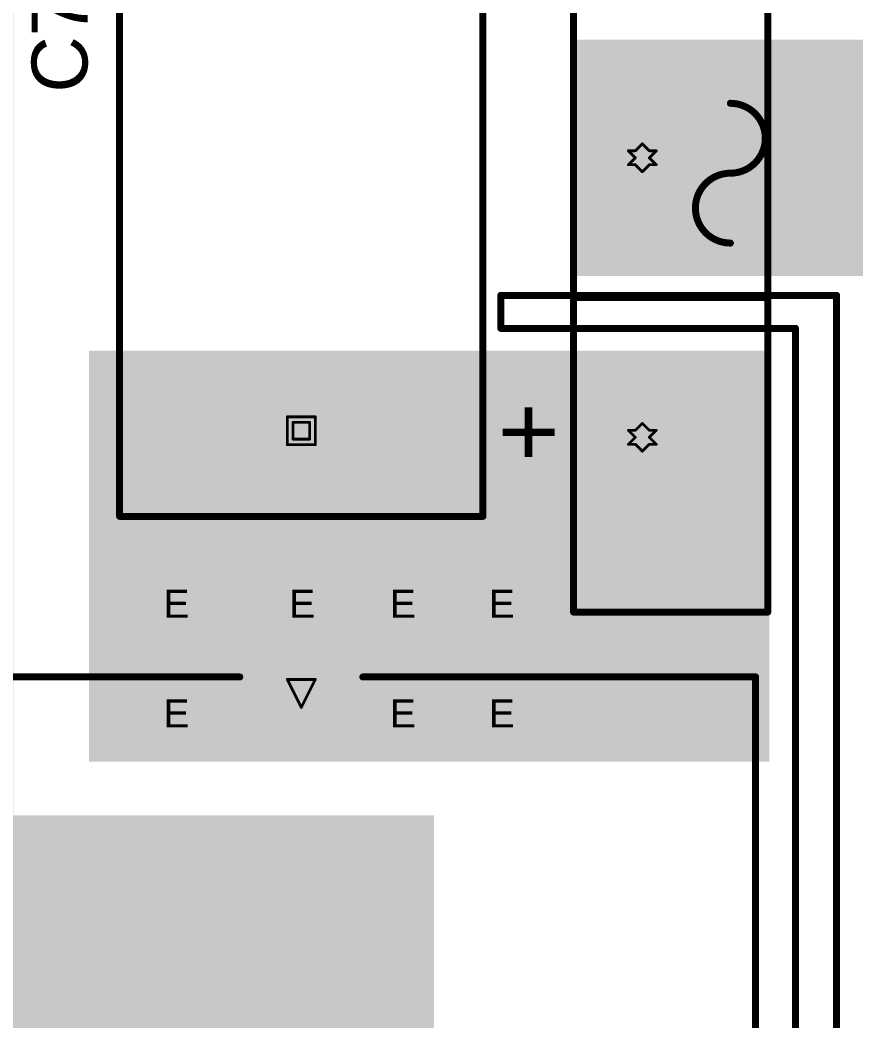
# Model space of a CAD drawing. Header units: inches. Extents: x 68 to 568, y 3 to 460.
# Drawn here: x 319.4 to 334.59, y 121.96 to 140.15 of the extents above; entities that cross this region are included whole.
import ezdxf

# ---------------------------------------------------------------- set-up
doc = ezdxf.new("R2010")
doc.units = ezdxf.units.IN
for name, color, linetype in [('Board Outline', 216, 'Continuous'), ('Bottom Layer', 5, 'Continuous'), ('Bottom Solder', 6, 'Continuous'), ('Drill Drawing', 1, 'Continuous'), ('Layer 1', 16, 'Continuous'), ('Layer 2', 76, 'Continuous'), ('Multi-Layer', 9, 'Continuous'), ('Pad Holes', 156, 'Continuous'), ('Top Layer', 1, 'Continuous'), ('Top Overlay', 2, 'Continuous'), ('Top Solder', 216, 'Continuous'), ('Via Holes', 16, 'Continuous')]:
    doc.layers.add(name, color=color, linetype=linetype)
doc.styles.add('Arial', font='', dxfattribs={"height": 0.2})
doc.styles.get('Arial').set_extended_font_data('Arial')

# ---------------------------------------------------------------- blocks, each defined once
blk = doc.blocks.new('7447021_305')
at = {"layer": 'Bottom Layer'}
h = blk.add_hatch(color=5, dxfattribs=at)
edge = h.paths.add_edge_path()
edge.add_arc((0, 4.5), 0.8, 0, 360)
at = {"layer": 'Bottom Solder'}
h = blk.add_hatch(color=6, dxfattribs=at)
edge = h.paths.add_edge_path()
edge.add_arc((0, 4.5), 0.902, 0, 360)
at = {"layer": 'Layer 1'}
h = blk.add_hatch(color=16, dxfattribs=at)
edge = h.paths.add_edge_path()
edge.add_arc((0, 4.5), 0.8, 0, 360)
at = {"layer": 'Layer 2'}
h = blk.add_hatch(color=76, dxfattribs=at)
edge = h.paths.add_edge_path()
edge.add_arc((0, 4.5), 0.8, 0, 360)
at = {"layer": 'Multi-Layer'}
h = blk.add_hatch(color=9, dxfattribs=at)
edge = h.paths.add_edge_path()
edge.add_arc((0, 4.5), 0.8, 0, 360)
at = {"layer": 'Pad Holes'}
h = blk.add_hatch(color=7, dxfattribs=at)
edge = h.paths.add_edge_path()
edge.add_arc((0, 4.5), 0.41, 0, 360)
at = {"layer": 'Top Layer'}
h = blk.add_hatch(color=1, dxfattribs=at)
edge = h.paths.add_edge_path()
edge.add_arc((0, 4.5), 0.8, 0, 360)
at = {"layer": 'Top Solder'}
h = blk.add_hatch(color=216, dxfattribs=at)
edge = h.paths.add_edge_path()
edge.add_arc((0, 4.5), 0.902, 0, 360)
at = {"layer": 'Top Overlay'}
for points in [[(-8.255, 4.801, 0.127, 0.127, 0), (-1.119, 4.799, 0.127, 0.127, 0)], [(1.119, 4.799, 0.127, 0.127, 0), (8.255, 4.801, 0.127, 0.127, 0)], [(8.255, -4.775, 0.127, 0.127, 0), (8.255, 4.801, 0.127, 0.127, 0)]]:
    blk.add_lwpolyline(points, format="xyseb", dxfattribs=at)
for points in [[(-1.151, 4.799, 0.0635, 0.0635, 1), (-1.087, 4.799, 0.0635, 0.0635, 1)], [(1.087, 4.799, 0.0635, 0.0635, 1), (1.151, 4.799, 0.0635, 0.0635, 1)], [(8.223, 4.801, 0.0635, 0.0635, 1), (8.287, 4.801, 0.0635, 0.0635, 1)], [(8.223, 4.801, 0.0635, 0.0635, 1), (8.287, 4.801, 0.0635, 0.0635, 1)]]:
    blk.add_lwpolyline(points, format="xyseb", close=True, dxfattribs=at)
blk = doc.blocks.new('GBU_309')
at = {"layer": 'Bottom Layer'}
h = blk.add_hatch(color=5, dxfattribs=at)
edge = h.paths.add_edge_path()
edge.add_arc((-6.82, 0), 0.7, 270, 450)
edge.add_line((-6.82, 0.7), (-8.42, 0.7))
edge.add_arc((-8.42, 0), 0.7, 90, 270)
edge.add_line((-8.42, -0.7), (-6.82, -0.7))
h = blk.add_hatch(color=5, dxfattribs=at)
edge = h.paths.add_edge_path()
edge.add_arc((-1.74, 0), 0.7, 270, 450)
edge.add_line((-1.74, 0.7), (-3.34, 0.7))
edge.add_arc((-3.34, 0), 0.7, 90, 270)
edge.add_line((-3.34, -0.7), (-1.74, -0.7))
h = blk.add_hatch(color=5, dxfattribs=at)
edge = h.paths.add_edge_path()
edge.add_arc((3.34, 0), 0.7, 270, 450)
edge.add_line((3.34, 0.7), (1.74, 0.7))
edge.add_arc((1.74, 0), 0.7, 90, 270)
edge.add_line((1.74, -0.7), (3.34, -0.7))
h = blk.add_hatch(color=5, dxfattribs=at)
edge = h.paths.add_edge_path()
edge.add_arc((8.42, 0), 0.7, 270, 450)
edge.add_line((8.42, 0.7), (6.82, 0.7))
edge.add_arc((6.82, 0), 0.7, 90, 270)
edge.add_line((6.82, -0.7), (8.42, -0.7))
at = {"layer": 'Bottom Solder'}
h = blk.add_hatch(color=6, dxfattribs=at)
edge = h.paths.add_edge_path()
edge.add_arc((-6.82, 0), 0.751, 270, 450)
edge.add_line((-6.82, 0.751), (-8.42, 0.751))
edge.add_arc((-8.42, 0), 0.751, 90, 270)
edge.add_line((-8.42, -0.751), (-6.82, -0.751))
h = blk.add_hatch(color=6, dxfattribs=at)
edge = h.paths.add_edge_path()
edge.add_arc((-1.74, 0), 0.751, 270, 450)
edge.add_line((-1.74, 0.751), (-3.34, 0.751))
edge.add_arc((-3.34, 0), 0.751, 90, 270)
edge.add_line((-3.34, -0.751), (-1.74, -0.751))
h = blk.add_hatch(color=6, dxfattribs=at)
edge = h.paths.add_edge_path()
edge.add_arc((3.34, 0), 0.751, 270, 450)
edge.add_line((3.34, 0.751), (1.74, 0.751))
edge.add_arc((1.74, 0), 0.751, 90, 270)
edge.add_line((1.74, -0.751), (3.34, -0.751))
h = blk.add_hatch(color=6, dxfattribs=at)
edge = h.paths.add_edge_path()
edge.add_arc((8.42, 0), 0.751, 270, 450)
edge.add_line((8.42, 0.751), (6.82, 0.751))
edge.add_arc((6.82, 0), 0.751, 90, 270)
edge.add_line((6.82, -0.751), (8.42, -0.751))
at = {"layer": 'Layer 1'}
h = blk.add_hatch(color=16, dxfattribs=at)
edge = h.paths.add_edge_path()
edge.add_arc((-6.82, 0), 0.7, 270, 450)
edge.add_line((-6.82, 0.7), (-8.42, 0.7))
edge.add_arc((-8.42, 0), 0.7, 90, 270)
edge.add_line((-8.42, -0.7), (-6.82, -0.7))
h = blk.add_hatch(color=16, dxfattribs=at)
edge = h.paths.add_edge_path()
edge.add_arc((-1.74, 0), 0.7, 270, 450)
edge.add_line((-1.74, 0.7), (-3.34, 0.7))
edge.add_arc((-3.34, 0), 0.7, 90, 270)
edge.add_line((-3.34, -0.7), (-1.74, -0.7))
h = blk.add_hatch(color=16, dxfattribs=at)
edge = h.paths.add_edge_path()
edge.add_arc((3.34, 0), 0.7, 270, 450)
edge.add_line((3.34, 0.7), (1.74, 0.7))
edge.add_arc((1.74, 0), 0.7, 90, 270)
edge.add_line((1.74, -0.7), (3.34, -0.7))
h = blk.add_hatch(color=16, dxfattribs=at)
edge = h.paths.add_edge_path()
edge.add_arc((8.42, 0), 0.7, 270, 450)
edge.add_line((8.42, 0.7), (6.82, 0.7))
edge.add_arc((6.82, 0), 0.7, 90, 270)
edge.add_line((6.82, -0.7), (8.42, -0.7))
at = {"layer": 'Layer 2'}
h = blk.add_hatch(color=76, dxfattribs=at)
edge = h.paths.add_edge_path()
edge.add_arc((-6.82, 0), 0.7, 270, 450)
edge.add_line((-6.82, 0.7), (-8.42, 0.7))
edge.add_arc((-8.42, 0), 0.7, 90, 270)
edge.add_line((-8.42, -0.7), (-6.82, -0.7))
h = blk.add_hatch(color=76, dxfattribs=at)
edge = h.paths.add_edge_path()
edge.add_arc((-1.74, 0), 0.7, 270, 450)
edge.add_line((-1.74, 0.7), (-3.34, 0.7))
edge.add_arc((-3.34, 0), 0.7, 90, 270)
edge.add_line((-3.34, -0.7), (-1.74, -0.7))
h = blk.add_hatch(color=76, dxfattribs=at)
edge = h.paths.add_edge_path()
edge.add_arc((3.34, 0), 0.7, 270, 450)
edge.add_line((3.34, 0.7), (1.74, 0.7))
edge.add_arc((1.74, 0), 0.7, 90, 270)
edge.add_line((1.74, -0.7), (3.34, -0.7))
h = blk.add_hatch(color=76, dxfattribs=at)
edge = h.paths.add_edge_path()
edge.add_arc((8.42, 0), 0.7, 270, 450)
edge.add_line((8.42, 0.7), (6.82, 0.7))
edge.add_arc((6.82, 0), 0.7, 90, 270)
edge.add_line((6.82, -0.7), (8.42, -0.7))
at = {"layer": 'Multi-Layer'}
h = blk.add_hatch(color=9, dxfattribs=at)
edge = h.paths.add_edge_path()
edge.add_arc((-6.82, 0), 0.7, 270, 450)
edge.add_line((-6.82, 0.7), (-8.42, 0.7))
edge.add_arc((-8.42, 0), 0.7, 90, 270)
edge.add_line((-8.42, -0.7), (-6.82, -0.7))
h = blk.add_hatch(color=9, dxfattribs=at)
edge = h.paths.add_edge_path()
edge.add_arc((-1.74, 0), 0.7, 270, 450)
edge.add_line((-1.74, 0.7), (-3.34, 0.7))
edge.add_arc((-3.34, 0), 0.7, 90, 270)
edge.add_line((-3.34, -0.7), (-1.74, -0.7))
h = blk.add_hatch(color=9, dxfattribs=at)
edge = h.paths.add_edge_path()
edge.add_arc((3.34, 0), 0.7, 270, 450)
edge.add_line((3.34, 0.7), (1.74, 0.7))
edge.add_arc((1.74, 0), 0.7, 90, 270)
edge.add_line((1.74, -0.7), (3.34, -0.7))
h = blk.add_hatch(color=9, dxfattribs=at)
edge = h.paths.add_edge_path()
edge.add_arc((8.42, 0), 0.7, 270, 450)
edge.add_line((8.42, 0.7), (6.82, 0.7))
edge.add_arc((6.82, 0), 0.7, 90, 270)
edge.add_line((6.82, -0.7), (8.42, -0.7))
at = {"layer": 'Pad Holes'}
h = blk.add_hatch(color=7, dxfattribs=at)
edge = h.paths.add_edge_path()
edge.add_arc((-6.87, 0), 0.35, 270, 450)
edge.add_line((-6.87, 0.35), (-8.37, 0.35))
edge.add_arc((-8.37, 0), 0.35, 90, 270)
edge.add_line((-8.37, -0.35), (-6.87, -0.35))
h = blk.add_hatch(color=7, dxfattribs=at)
edge = h.paths.add_edge_path()
edge.add_arc((-1.79, 0), 0.35, 270, 450)
edge.add_line((-1.79, 0.35), (-3.29, 0.35))
edge.add_arc((-3.29, 0), 0.35, 90, 270)
edge.add_line((-3.29, -0.35), (-1.79, -0.35))
h = blk.add_hatch(color=7, dxfattribs=at)
edge = h.paths.add_edge_path()
edge.add_arc((3.29, 0), 0.35, 270, 450)
edge.add_line((3.29, 0.35), (1.79, 0.35))
edge.add_arc((1.79, 0), 0.35, 90, 270)
edge.add_line((1.79, -0.35), (3.29, -0.35))
h = blk.add_hatch(color=7, dxfattribs=at)
edge = h.paths.add_edge_path()
edge.add_arc((8.37, 0), 0.35, 270, 450)
edge.add_line((8.37, 0.35), (6.87, 0.35))
edge.add_arc((6.87, 0), 0.35, 90, 270)
edge.add_line((6.87, -0.35), (8.37, -0.35))
at = {"layer": 'Top Layer'}
h = blk.add_hatch(color=1, dxfattribs=at)
edge = h.paths.add_edge_path()
edge.add_arc((-6.82, 0), 0.7, 270, 450)
edge.add_line((-6.82, 0.7), (-8.42, 0.7))
edge.add_arc((-8.42, 0), 0.7, 90, 270)
edge.add_line((-8.42, -0.7), (-6.82, -0.7))
h = blk.add_hatch(color=1, dxfattribs=at)
edge = h.paths.add_edge_path()
edge.add_arc((-1.74, 0), 0.7, 270, 450)
edge.add_line((-1.74, 0.7), (-3.34, 0.7))
edge.add_arc((-3.34, 0), 0.7, 90, 270)
edge.add_line((-3.34, -0.7), (-1.74, -0.7))
h = blk.add_hatch(color=1, dxfattribs=at)
edge = h.paths.add_edge_path()
edge.add_arc((3.34, 0), 0.7, 270, 450)
edge.add_line((3.34, 0.7), (1.74, 0.7))
edge.add_arc((1.74, 0), 0.7, 90, 270)
edge.add_line((1.74, -0.7), (3.34, -0.7))
h = blk.add_hatch(color=1, dxfattribs=at)
edge = h.paths.add_edge_path()
edge.add_arc((8.42, 0), 0.7, 270, 450)
edge.add_line((8.42, 0.7), (6.82, 0.7))
edge.add_arc((6.82, 0), 0.7, 90, 270)
edge.add_line((6.82, -0.7), (8.42, -0.7))
at = {"layer": 'Top Solder'}
h = blk.add_hatch(color=216, dxfattribs=at)
edge = h.paths.add_edge_path()
edge.add_arc((-6.82, 0), 0.751, 270, 450)
edge.add_line((-6.82, 0.751), (-8.42, 0.751))
edge.add_arc((-8.42, 0), 0.751, 90, 270)
edge.add_line((-8.42, -0.751), (-6.82, -0.751))
h = blk.add_hatch(color=216, dxfattribs=at)
edge = h.paths.add_edge_path()
edge.add_arc((-1.74, 0), 0.751, 270, 450)
edge.add_line((-1.74, 0.751), (-3.34, 0.751))
edge.add_arc((-3.34, 0), 0.751, 90, 270)
edge.add_line((-3.34, -0.751), (-1.74, -0.751))
h = blk.add_hatch(color=216, dxfattribs=at)
edge = h.paths.add_edge_path()
edge.add_arc((3.34, 0), 0.751, 270, 450)
edge.add_line((3.34, 0.751), (1.74, 0.751))
edge.add_arc((1.74, 0), 0.751, 90, 270)
edge.add_line((1.74, -0.751), (3.34, -0.751))
h = blk.add_hatch(color=216, dxfattribs=at)
edge = h.paths.add_edge_path()
edge.add_arc((8.42, 0), 0.751, 270, 450)
edge.add_line((8.42, 0.751), (6.82, 0.751))
edge.add_arc((6.82, 0), 0.751, 90, 270)
edge.add_line((6.82, -0.751), (8.42, -0.751))
at = {"layer": 'Top Overlay'}
for points in [[(10.795, 1.25, 0.127, 0.127, 0), (-10.795, 1.25, 0.127, 0.127, 0)], [(-10.795, 1.25, 0.127, 0.127, 0), (-10.795, -2.28, 0.127, 0.127, 0)], [(-5.08, 1.25, 0.127, 0.127, 0), (-5.08, -2.28, 0.127, 0.127, 0)], [(10.795, 1.25, 0.127, 0.127, 0), (10.795, -2.28, 0.127, 0.127, 0)], [(-4.09, -1.6, 0.127, 0.127, -1), (-2.82, -1.6, 0.127, 0.127, 0)], [(1.26, -1.6, 0.127, 0.127, -1), (2.53, -1.6, 0.127, 0.127, 0)], [(-1.55, -1.6, 0.127, 0.127, -1), (-2.82, -1.6, 0.127, 0.127, 0)], [(3.8, -1.6, 0.127, 0.127, -1), (2.53, -1.6, 0.127, 0.127, 0)], [(10.795, -2.28, 0.127, 0.127, 0), (-10.795, -2.28, 0.127, 0.127, 0)]]:
    blk.add_lwpolyline(points, format="xyseb", dxfattribs=at)
for points in [[(-10.827, 1.25, 0.0635, 0.0635, 1), (-10.764, 1.25, 0.0635, 0.0635, 1)], [(-10.827, 1.25, 0.0635, 0.0635, 1), (-10.764, 1.25, 0.0635, 0.0635, 1)], [(-5.112, 1.25, 0.0635, 0.0635, 1), (-5.048, 1.25, 0.0635, 0.0635, 1)], [(10.763, 1.25, 0.0635, 0.0635, 1), (10.827, 1.25, 0.0635, 0.0635, 1)], [(10.763, 1.25, 0.0635, 0.0635, 1), (10.827, 1.25, 0.0635, 0.0635, 1)], [(-4.122, -1.6, 0.0635, 0.0635, 1), (-4.058, -1.6, 0.0635, 0.0635, 1)], [(-2.852, -1.6, 0.0635, 0.0635, 1), (-2.788, -1.6, 0.0635, 0.0635, 1)], [(-2.852, -1.6, 0.0635, 0.0635, 1), (-2.788, -1.6, 0.0635, 0.0635, 1)], [(-1.582, -1.6, 0.0635, 0.0635, 1), (-1.518, -1.6, 0.0635, 0.0635, 1)], [(1.228, -1.6, 0.0635, 0.0635, 1), (1.292, -1.6, 0.0635, 0.0635, 1)], [(2.498, -1.6, 0.0635, 0.0635, 1), (2.562, -1.6, 0.0635, 0.0635, 1)], [(2.498, -1.6, 0.0635, 0.0635, 1), (2.562, -1.6, 0.0635, 0.0635, 1)], [(3.768, -1.6, 0.0635, 0.0635, 1), (3.832, -1.6, 0.0635, 0.0635, 1)], [(-10.827, -2.28, 0.0635, 0.0635, 1), (-10.764, -2.28, 0.0635, 0.0635, 1)], [(-10.827, -2.28, 0.0635, 0.0635, 1), (-10.764, -2.28, 0.0635, 0.0635, 1)], [(-5.112, -2.28, 0.0635, 0.0635, 1), (-5.048, -2.28, 0.0635, 0.0635, 1)], [(10.763, -2.28, 0.0635, 0.0635, 1), (10.827, -2.28, 0.0635, 0.0635, 1)], [(10.763, -2.28, 0.0635, 0.0635, 1), (10.827, -2.28, 0.0635, 0.0635, 1)]]:
    blk.add_lwpolyline(points, format="xyseb", close=True, dxfattribs=at)
at = {"layer": 'Top Overlay', "style": 'Arial'}
for s, p in [('+', (-6.986, 2.71)), ('-', (8.025, 2.34))]:
    blk.add_text(s, height=1.328, rotation=180, dxfattribs=at).set_placement(p)
blk = doc.blocks.new('450MPK474J_317')
at = {"layer": 'Bottom Layer'}
h = blk.add_hatch(color=5, dxfattribs=at)
edge = h.paths.add_edge_path()
edge.add_arc((-7.5, 0), 0.9, 0, 360)
h = blk.add_hatch(color=5, dxfattribs=at)
edge = h.paths.add_edge_path()
edge.add_arc((7.5, 0), 0.9, 0, 360)
at = {"layer": 'Bottom Solder'}
h = blk.add_hatch(color=6, dxfattribs=at)
edge = h.paths.add_edge_path()
edge.add_arc((-7.5, 0), 0.9, 0, 360)
h = blk.add_hatch(color=6, dxfattribs=at)
edge = h.paths.add_edge_path()
edge.add_arc((7.5, 0), 0.9, 0, 360)
at = {"layer": 'Layer 1'}
h = blk.add_hatch(color=16, dxfattribs=at)
edge = h.paths.add_edge_path()
edge.add_arc((-7.5, 0), 0.9, 0, 360)
h = blk.add_hatch(color=16, dxfattribs=at)
edge = h.paths.add_edge_path()
edge.add_arc((7.5, 0), 0.9, 0, 360)
at = {"layer": 'Layer 2'}
h = blk.add_hatch(color=76, dxfattribs=at)
edge = h.paths.add_edge_path()
edge.add_arc((-7.5, 0), 0.9, 0, 360)
h = blk.add_hatch(color=76, dxfattribs=at)
edge = h.paths.add_edge_path()
edge.add_arc((7.5, 0), 0.9, 0, 360)
at = {"layer": 'Multi-Layer'}
h = blk.add_hatch(color=9, dxfattribs=at)
edge = h.paths.add_edge_path()
edge.add_arc((-7.5, 0), 0.9, 0, 360)
h = blk.add_hatch(color=9, dxfattribs=at)
edge = h.paths.add_edge_path()
edge.add_arc((7.5, 0), 0.9, 0, 360)
at = {"layer": 'Pad Holes'}
h = blk.add_hatch(color=7, dxfattribs=at)
edge = h.paths.add_edge_path()
edge.add_arc((-7.5, 0), 0.546, 0, 360)
h = blk.add_hatch(color=7, dxfattribs=at)
edge = h.paths.add_edge_path()
edge.add_arc((7.5, 0), 0.546, 0, 360)
at = {"layer": 'Top Layer'}
h = blk.add_hatch(color=1, dxfattribs=at)
edge = h.paths.add_edge_path()
edge.add_arc((-7.5, 0), 0.9, 0, 360)
h = blk.add_hatch(color=1, dxfattribs=at)
edge = h.paths.add_edge_path()
edge.add_arc((7.5, 0), 0.9, 0, 360)
at = {"layer": 'Top Solder'}
h = blk.add_hatch(color=216, dxfattribs=at)
edge = h.paths.add_edge_path()
edge.add_arc((-7.5, 0), 0.9, 0, 360)
h = blk.add_hatch(color=216, dxfattribs=at)
edge = h.paths.add_edge_path()
edge.add_arc((7.5, 0), 0.9, 0, 360)
at = {"layer": 'Top Overlay'}
for points in [[(-9.055, -3.302, 0.127, 0.127, 0), (-9.055, 3.302, 0.127, 0.127, 0)], [(9.055, 3.302, 0.127, 0.127, 0), (-9.055, 3.302, 0.127, 0.127, 0)], [(9.055, -3.301, 0.127, 0.127, 0), (9.055, 3.302, 0.127, 0.127, 0)], [(9.054, -3.302, 0.127, 0.127, 0), (-9.055, -3.302, 0.127, 0.127, 0)], [(9.054, -3.302, 0.127, 0.127, 0), (9.055, -3.301, 0.127, 0.127, 0)]]:
    blk.add_lwpolyline(points, format="xyseb", dxfattribs=at)
for points in [[(-9.087, 3.302, 0.0635, 0.0635, 1), (-9.023, 3.302, 0.0635, 0.0635, 1)], [(-9.087, 3.302, 0.0635, 0.0635, 1), (-9.023, 3.302, 0.0635, 0.0635, 1)], [(9.023, 3.302, 0.0635, 0.0635, 1), (9.087, 3.302, 0.0635, 0.0635, 1)], [(9.023, 3.302, 0.0635, 0.0635, 1), (9.087, 3.302, 0.0635, 0.0635, 1)], [(-9.087, -3.302, 0.0635, 0.0635, 1), (-9.023, -3.302, 0.0635, 0.0635, 1)], [(-9.087, -3.302, 0.0635, 0.0635, 1), (-9.023, -3.302, 0.0635, 0.0635, 1)], [(9.022, -3.302, 0.0635, 0.0635, 1), (9.086, -3.302, 0.0635, 0.0635, 1)], [(9.022, -3.302, 0.0635, 0.0635, 1), (9.086, -3.302, 0.0635, 0.0635, 1)], [(9.023, -3.301, 0.0635, 0.0635, 1), (9.087, -3.301, 0.0635, 0.0635, 1)], [(9.023, -3.301, 0.0635, 0.0635, 1), (9.087, -3.301, 0.0635, 0.0635, 1)]]:
    blk.add_lwpolyline(points, format="xyseb", close=True, dxfattribs=at)

msp = doc.modelspace()

# ---------------------------------------------------------------- hatches: boundary and pattern name
at = {"layer": 'Bottom Layer'}
for points in [[(319.278, 125.693), (326.923, 125.693), (326.923, 117.768), (308.432, 117.768), (308.432, 141.441), (300.025, 149.848), (300.025, 157.291), (319.278, 157.291)], [(353.085, 124.092), (345.846, 124.092), (345.846, 132.564), (335.737, 132.564), (335.737, 135.497), (329.463, 135.497), (329.463, 139.764), (353.085, 139.764)], [(320.65, 126.67), (333.019, 126.67), (333.019, 134.137), (320.65, 134.137)]]:
    msp.add_hatch(color=5, dxfattribs=at).paths.add_polyline_path(points)
h = msp.add_hatch(color=5, dxfattribs=at)
edge = h.paths.add_edge_path()
edge.add_arc((322.224, 129.591), 0.3, 0, 360)
h = msp.add_hatch(color=5, dxfattribs=at)
edge = h.paths.add_edge_path()
edge.add_arc((324.51, 129.591), 0.3, 0, 360)
h = msp.add_hatch(color=5, dxfattribs=at)
edge = h.paths.add_edge_path()
edge.add_arc((326.339, 129.591), 0.3, 0, 360)
h = msp.add_hatch(color=5, dxfattribs=at)
edge = h.paths.add_edge_path()
edge.add_arc((328.137, 129.591), 0.3, 0, 360)
h = msp.add_hatch(color=5, dxfattribs=at)
edge = h.paths.add_edge_path()
edge.add_arc((322.224, 127.598), 0.3, 0, 360)
h = msp.add_hatch(color=5, dxfattribs=at)
edge = h.paths.add_edge_path()
edge.add_arc((326.339, 127.598), 0.3, 0, 360)
h = msp.add_hatch(color=5, dxfattribs=at)
edge = h.paths.add_edge_path()
edge.add_arc((328.137, 127.598), 0.3, 0, 360)
at = {"layer": 'Bottom Solder'}
h = msp.add_hatch(color=6, dxfattribs=at)
edge = h.paths.add_edge_path()
edge.add_arc((322.224, 129.591), 0.402, 0, 360)
h = msp.add_hatch(color=6, dxfattribs=at)
edge = h.paths.add_edge_path()
edge.add_arc((324.51, 129.591), 0.402, 0, 360)
h = msp.add_hatch(color=6, dxfattribs=at)
edge = h.paths.add_edge_path()
edge.add_arc((326.339, 129.591), 0.402, 0, 360)
h = msp.add_hatch(color=6, dxfattribs=at)
edge = h.paths.add_edge_path()
edge.add_arc((328.137, 129.591), 0.402, 0, 360)
h = msp.add_hatch(color=6, dxfattribs=at)
edge = h.paths.add_edge_path()
edge.add_arc((322.224, 127.598), 0.402, 0, 360)
h = msp.add_hatch(color=6, dxfattribs=at)
edge = h.paths.add_edge_path()
edge.add_arc((326.339, 127.598), 0.402, 0, 360)
h = msp.add_hatch(color=6, dxfattribs=at)
edge = h.paths.add_edge_path()
edge.add_arc((328.137, 127.598), 0.402, 0, 360)
at = {"layer": 'Layer 1'}
h = msp.add_hatch(color=16, dxfattribs=at)
edge = h.paths.add_edge_path()
edge.add_arc((322.224, 129.591), 0.3, 0, 360)
h = msp.add_hatch(color=16, dxfattribs=at)
edge = h.paths.add_edge_path()
edge.add_arc((324.51, 129.591), 0.3, 0, 360)
h = msp.add_hatch(color=16, dxfattribs=at)
edge = h.paths.add_edge_path()
edge.add_arc((326.339, 129.591), 0.3, 0, 360)
h = msp.add_hatch(color=16, dxfattribs=at)
edge = h.paths.add_edge_path()
edge.add_arc((328.137, 129.591), 0.3, 0, 360)
h = msp.add_hatch(color=16, dxfattribs=at)
edge = h.paths.add_edge_path()
edge.add_arc((322.224, 127.598), 0.3, 0, 360)
h = msp.add_hatch(color=16, dxfattribs=at)
edge = h.paths.add_edge_path()
edge.add_arc((326.339, 127.598), 0.3, 0, 360)
h = msp.add_hatch(color=16, dxfattribs=at)
edge = h.paths.add_edge_path()
edge.add_arc((328.137, 127.598), 0.3, 0, 360)
at = {"layer": 'Layer 2'}
h = msp.add_hatch(color=76, dxfattribs=at)
edge = h.paths.add_edge_path()
edge.add_arc((322.224, 129.591), 0.3, 0, 360)
h = msp.add_hatch(color=76, dxfattribs=at)
edge = h.paths.add_edge_path()
edge.add_arc((324.51, 129.591), 0.3, 0, 360)
h = msp.add_hatch(color=76, dxfattribs=at)
edge = h.paths.add_edge_path()
edge.add_arc((326.339, 129.591), 0.3, 0, 360)
h = msp.add_hatch(color=76, dxfattribs=at)
edge = h.paths.add_edge_path()
edge.add_arc((328.137, 129.591), 0.3, 0, 360)
h = msp.add_hatch(color=76, dxfattribs=at)
edge = h.paths.add_edge_path()
edge.add_arc((322.224, 127.598), 0.3, 0, 360)
h = msp.add_hatch(color=76, dxfattribs=at)
edge = h.paths.add_edge_path()
edge.add_arc((326.339, 127.598), 0.3, 0, 360)
h = msp.add_hatch(color=76, dxfattribs=at)
edge = h.paths.add_edge_path()
edge.add_arc((328.137, 127.598), 0.3, 0, 360)
at = {"layer": 'Top Layer'}
for points in [[(329.514, 135.522), (353.822, 135.522), (353.822, 139.789), (329.514, 139.789)], [(320.65, 126.67), (333.019, 126.67), (333.019, 134.137), (320.65, 134.137)], [(309.143, 116.866), (326.847, 116.866), (326.847, 124.79), (309.143, 124.79)]]:
    msp.add_hatch(color=1, dxfattribs=at).paths.add_polyline_path(points)
h = msp.add_hatch(color=1, dxfattribs=at)
edge = h.paths.add_edge_path()
edge.add_arc((322.224, 129.591), 0.3, 0, 360)
h = msp.add_hatch(color=1, dxfattribs=at)
edge = h.paths.add_edge_path()
edge.add_arc((324.51, 129.591), 0.3, 0, 360)
h = msp.add_hatch(color=1, dxfattribs=at)
edge = h.paths.add_edge_path()
edge.add_arc((326.339, 129.591), 0.3, 0, 360)
h = msp.add_hatch(color=1, dxfattribs=at)
edge = h.paths.add_edge_path()
edge.add_arc((328.137, 129.591), 0.3, 0, 360)
h = msp.add_hatch(color=1, dxfattribs=at)
edge = h.paths.add_edge_path()
edge.add_arc((322.224, 127.598), 0.3, 0, 360)
h = msp.add_hatch(color=1, dxfattribs=at)
edge = h.paths.add_edge_path()
edge.add_arc((326.339, 127.598), 0.3, 0, 360)
h = msp.add_hatch(color=1, dxfattribs=at)
edge = h.paths.add_edge_path()
edge.add_arc((328.137, 127.598), 0.3, 0, 360)
at = {"layer": 'Top Solder'}
h = msp.add_hatch(color=216, dxfattribs=at)
edge = h.paths.add_edge_path()
edge.add_arc((322.224, 129.591), 0.402, 0, 360)
h = msp.add_hatch(color=216, dxfattribs=at)
edge = h.paths.add_edge_path()
edge.add_arc((324.51, 129.591), 0.402, 0, 360)
h = msp.add_hatch(color=216, dxfattribs=at)
edge = h.paths.add_edge_path()
edge.add_arc((326.339, 129.591), 0.402, 0, 360)
h = msp.add_hatch(color=216, dxfattribs=at)
edge = h.paths.add_edge_path()
edge.add_arc((328.137, 129.591), 0.402, 0, 360)
h = msp.add_hatch(color=216, dxfattribs=at)
edge = h.paths.add_edge_path()
edge.add_arc((322.224, 127.598), 0.402, 0, 360)
h = msp.add_hatch(color=216, dxfattribs=at)
edge = h.paths.add_edge_path()
edge.add_arc((326.339, 127.598), 0.402, 0, 360)
h = msp.add_hatch(color=216, dxfattribs=at)
edge = h.paths.add_edge_path()
edge.add_arc((328.137, 127.598), 0.402, 0, 360)
at = {"layer": 'Via Holes'}
h = msp.add_hatch(color=7, dxfattribs=at)
edge = h.paths.add_edge_path()
edge.add_arc((322.224, 129.591), 0.15, 0, 360)
h = msp.add_hatch(color=7, dxfattribs=at)
edge = h.paths.add_edge_path()
edge.add_arc((324.51, 129.591), 0.15, 0, 360)
h = msp.add_hatch(color=7, dxfattribs=at)
edge = h.paths.add_edge_path()
edge.add_arc((326.339, 129.591), 0.15, 0, 360)
h = msp.add_hatch(color=7, dxfattribs=at)
edge = h.paths.add_edge_path()
edge.add_arc((328.137, 129.591), 0.15, 0, 360)
h = msp.add_hatch(color=7, dxfattribs=at)
edge = h.paths.add_edge_path()
edge.add_arc((322.224, 127.598), 0.15, 0, 360)
h = msp.add_hatch(color=7, dxfattribs=at)
edge = h.paths.add_edge_path()
edge.add_arc((326.339, 127.598), 0.15, 0, 360)
h = msp.add_hatch(color=7, dxfattribs=at)
edge = h.paths.add_edge_path()
edge.add_arc((328.137, 127.598), 0.15, 0, 360)

# ---------------------------------------------------------------- linework, layer by layer
at = {"layer": 'Board Outline'}
for points in [[(328.137, 135.144, 0.127, 0.127, 0), (334.239, 135.144, 0.127, 0.127, 0)], [(328.137, 134.544, 0.127, 0.127, 0), (328.137, 135.144, 0.127, 0.127, 0)], [(334.239, 118.633, 0.127, 0.127, 0), (334.239, 135.144, 0.127, 0.127, 0)], [(328.137, 134.544, 0.127, 0.127, 0), (333.492, 134.544, 0.127, 0.127, 0)], [(333.492, 118.633, 0.127, 0.127, 0), (333.492, 134.544, 0.127, 0.127, 0)]]:
    msp.add_lwpolyline(points, format="xyseb", dxfattribs=at)
for points in [[(328.105, 135.144, 0.0635, 0.0635, 1), (328.169, 135.144, 0.0635, 0.0635, 1)], [(328.105, 135.144, 0.0635, 0.0635, 1), (328.169, 135.144, 0.0635, 0.0635, 1)], [(334.207, 135.144, 0.0635, 0.0635, 1), (334.27, 135.144, 0.0635, 0.0635, 1)], [(334.207, 135.144, 0.0635, 0.0635, 1), (334.27, 135.144, 0.0635, 0.0635, 1)], [(328.105, 134.544, 0.0635, 0.0635, 1), (328.169, 134.544, 0.0635, 0.0635, 1)], [(328.105, 134.544, 0.0635, 0.0635, 1), (328.169, 134.544, 0.0635, 0.0635, 1)], [(333.46, 134.544, 0.0635, 0.0635, 1), (333.524, 134.544, 0.0635, 0.0635, 1)], [(333.46, 134.544, 0.0635, 0.0635, 1), (333.524, 134.544, 0.0635, 0.0635, 1)]]:
    msp.add_lwpolyline(points, format="xyseb", close=True, dxfattribs=at)
at = {"layer": 'Drill Drawing'}
for points in [[(330.581, 137.771, 0.0508, 0.0508, 0), (330.708, 137.898, 0.0508, 0.0508, 0)], [(330.708, 137.898, 0.0508, 0.0508, 0), (330.835, 137.771, 0.0508, 0.0508, 0)], [(330.454, 137.771, 0.0508, 0.0508, 0), (330.581, 137.644, 0.0508, 0.0508, 0)], [(330.454, 137.771, 0.0508, 0.0508, 0), (330.581, 137.771, 0.0508, 0.0508, 0)], [(330.835, 137.771, 0.0508, 0.0508, 0), (330.962, 137.771, 0.0508, 0.0508, 0)], [(330.835, 137.644, 0.0508, 0.0508, 0), (330.962, 137.771, 0.0508, 0.0508, 0)], [(330.454, 137.517, 0.0508, 0.0508, 0), (330.581, 137.644, 0.0508, 0.0508, 0)], [(330.454, 137.517, 0.0508, 0.0508, 0), (330.581, 137.517, 0.0508, 0.0508, 0)], [(330.581, 137.517, 0.0508, 0.0508, 0), (330.708, 137.39, 0.0508, 0.0508, 0)], [(330.708, 137.39, 0.0508, 0.0508, 0), (330.835, 137.517, 0.0508, 0.0508, 0)], [(330.835, 137.644, 0.0508, 0.0508, 0), (330.962, 137.517, 0.0508, 0.0508, 0)], [(330.835, 137.517, 0.0508, 0.0508, 0), (330.962, 137.517, 0.0508, 0.0508, 0)], [(324.256, 132.937, 0.0508, 0.0508, 0), (324.764, 132.937, 0.0508, 0.0508, 0)], [(324.256, 132.429, 0.0508, 0.0508, 0), (324.256, 132.937, 0.0508, 0.0508, 0)], [(324.358, 132.836, 0.0508, 0.0508, 0), (324.663, 132.836, 0.0508, 0.0508, 0)], [(324.358, 132.531, 0.0508, 0.0508, 0), (324.358, 132.836, 0.0508, 0.0508, 0)], [(324.663, 132.531, 0.0508, 0.0508, 0), (324.663, 132.836, 0.0508, 0.0508, 0)], [(324.764, 132.429, 0.0508, 0.0508, 0), (324.764, 132.937, 0.0508, 0.0508, 0)], [(330.581, 132.691, 0.0508, 0.0508, 0), (330.708, 132.818, 0.0508, 0.0508, 0)], [(330.708, 132.818, 0.0508, 0.0508, 0), (330.835, 132.691, 0.0508, 0.0508, 0)], [(330.454, 132.691, 0.0508, 0.0508, 0), (330.581, 132.564, 0.0508, 0.0508, 0)], [(330.454, 132.691, 0.0508, 0.0508, 0), (330.581, 132.691, 0.0508, 0.0508, 0)], [(330.835, 132.691, 0.0508, 0.0508, 0), (330.962, 132.691, 0.0508, 0.0508, 0)], [(330.835, 132.564, 0.0508, 0.0508, 0), (330.962, 132.691, 0.0508, 0.0508, 0)], [(324.256, 132.429, 0.0508, 0.0508, 0), (324.764, 132.429, 0.0508, 0.0508, 0)], [(324.358, 132.531, 0.0508, 0.0508, 0), (324.663, 132.531, 0.0508, 0.0508, 0)], [(330.454, 132.437, 0.0508, 0.0508, 0), (330.581, 132.564, 0.0508, 0.0508, 0)], [(330.454, 132.437, 0.0508, 0.0508, 0), (330.581, 132.437, 0.0508, 0.0508, 0)], [(330.581, 132.437, 0.0508, 0.0508, 0), (330.708, 132.31, 0.0508, 0.0508, 0)], [(330.708, 132.31, 0.0508, 0.0508, 0), (330.835, 132.437, 0.0508, 0.0508, 0)], [(330.835, 132.564, 0.0508, 0.0508, 0), (330.962, 132.437, 0.0508, 0.0508, 0)], [(330.835, 132.437, 0.0508, 0.0508, 0), (330.962, 132.437, 0.0508, 0.0508, 0)], [(324.256, 128.164, 0.0508, 0.0508, 0), (324.764, 128.164, 0.0508, 0.0508, 0)], [(324.256, 128.164, 0.0508, 0.0508, 0), (324.51, 127.656, 0.0508, 0.0508, 0)], [(324.51, 127.656, 0.0508, 0.0508, 0), (324.764, 128.164, 0.0508, 0.0508, 0)]]:
    msp.add_lwpolyline(points, format="xyseb", dxfattribs=at)
for points in [[(330.695, 137.898, 0.0254, 0.0254, 1), (330.72, 137.898, 0.0254, 0.0254, 1)], [(330.695, 137.898, 0.0254, 0.0254, 1), (330.72, 137.898, 0.0254, 0.0254, 1)], [(330.441, 137.771, 0.0254, 0.0254, 1), (330.466, 137.771, 0.0254, 0.0254, 1)], [(330.441, 137.771, 0.0254, 0.0254, 1), (330.466, 137.771, 0.0254, 0.0254, 1)], [(330.568, 137.771, 0.0254, 0.0254, 1), (330.593, 137.771, 0.0254, 0.0254, 1)], [(330.568, 137.771, 0.0254, 0.0254, 1), (330.593, 137.771, 0.0254, 0.0254, 1)], [(330.822, 137.771, 0.0254, 0.0254, 1), (330.847, 137.771, 0.0254, 0.0254, 1)], [(330.822, 137.771, 0.0254, 0.0254, 1), (330.847, 137.771, 0.0254, 0.0254, 1)], [(330.949, 137.771, 0.0254, 0.0254, 1), (330.974, 137.771, 0.0254, 0.0254, 1)], [(330.949, 137.771, 0.0254, 0.0254, 1), (330.974, 137.771, 0.0254, 0.0254, 1)], [(330.441, 137.517, 0.0254, 0.0254, 1), (330.466, 137.517, 0.0254, 0.0254, 1)], [(330.441, 137.517, 0.0254, 0.0254, 1), (330.466, 137.517, 0.0254, 0.0254, 1)], [(330.568, 137.644, 0.0254, 0.0254, 1), (330.593, 137.644, 0.0254, 0.0254, 1)], [(330.568, 137.644, 0.0254, 0.0254, 1), (330.593, 137.644, 0.0254, 0.0254, 1)], [(330.568, 137.517, 0.0254, 0.0254, 1), (330.593, 137.517, 0.0254, 0.0254, 1)], [(330.568, 137.517, 0.0254, 0.0254, 1), (330.593, 137.517, 0.0254, 0.0254, 1)], [(330.822, 137.644, 0.0254, 0.0254, 1), (330.847, 137.644, 0.0254, 0.0254, 1)], [(330.822, 137.644, 0.0254, 0.0254, 1), (330.847, 137.644, 0.0254, 0.0254, 1)], [(330.822, 137.517, 0.0254, 0.0254, 1), (330.847, 137.517, 0.0254, 0.0254, 1)], [(330.822, 137.517, 0.0254, 0.0254, 1), (330.847, 137.517, 0.0254, 0.0254, 1)], [(330.949, 137.517, 0.0254, 0.0254, 1), (330.974, 137.517, 0.0254, 0.0254, 1)], [(330.949, 137.517, 0.0254, 0.0254, 1), (330.974, 137.517, 0.0254, 0.0254, 1)], [(330.695, 137.39, 0.0254, 0.0254, 1), (330.72, 137.39, 0.0254, 0.0254, 1)], [(330.695, 137.39, 0.0254, 0.0254, 1), (330.72, 137.39, 0.0254, 0.0254, 1)], [(324.243, 132.937, 0.0254, 0.0254, 1), (324.269, 132.937, 0.0254, 0.0254, 1)], [(324.243, 132.937, 0.0254, 0.0254, 1), (324.269, 132.937, 0.0254, 0.0254, 1)], [(324.345, 132.836, 0.0254, 0.0254, 1), (324.37, 132.836, 0.0254, 0.0254, 1)], [(324.345, 132.836, 0.0254, 0.0254, 1), (324.37, 132.836, 0.0254, 0.0254, 1)], [(324.65, 132.836, 0.0254, 0.0254, 1), (324.675, 132.836, 0.0254, 0.0254, 1)], [(324.65, 132.836, 0.0254, 0.0254, 1), (324.675, 132.836, 0.0254, 0.0254, 1)], [(324.751, 132.937, 0.0254, 0.0254, 1), (324.777, 132.937, 0.0254, 0.0254, 1)], [(324.751, 132.937, 0.0254, 0.0254, 1), (324.777, 132.937, 0.0254, 0.0254, 1)], [(330.695, 132.818, 0.0254, 0.0254, 1), (330.72, 132.818, 0.0254, 0.0254, 1)], [(330.695, 132.818, 0.0254, 0.0254, 1), (330.72, 132.818, 0.0254, 0.0254, 1)], [(330.441, 132.691, 0.0254, 0.0254, 1), (330.466, 132.691, 0.0254, 0.0254, 1)], [(330.441, 132.691, 0.0254, 0.0254, 1), (330.466, 132.691, 0.0254, 0.0254, 1)], [(330.568, 132.691, 0.0254, 0.0254, 1), (330.593, 132.691, 0.0254, 0.0254, 1)], [(330.568, 132.691, 0.0254, 0.0254, 1), (330.593, 132.691, 0.0254, 0.0254, 1)], [(330.822, 132.691, 0.0254, 0.0254, 1), (330.847, 132.691, 0.0254, 0.0254, 1)], [(330.822, 132.691, 0.0254, 0.0254, 1), (330.847, 132.691, 0.0254, 0.0254, 1)], [(330.949, 132.691, 0.0254, 0.0254, 1), (330.974, 132.691, 0.0254, 0.0254, 1)], [(330.949, 132.691, 0.0254, 0.0254, 1), (330.974, 132.691, 0.0254, 0.0254, 1)], [(324.243, 132.429, 0.0254, 0.0254, 1), (324.269, 132.429, 0.0254, 0.0254, 1)], [(324.243, 132.429, 0.0254, 0.0254, 1), (324.269, 132.429, 0.0254, 0.0254, 1)], [(324.345, 132.531, 0.0254, 0.0254, 1), (324.37, 132.531, 0.0254, 0.0254, 1)], [(324.345, 132.531, 0.0254, 0.0254, 1), (324.37, 132.531, 0.0254, 0.0254, 1)], [(324.65, 132.531, 0.0254, 0.0254, 1), (324.675, 132.531, 0.0254, 0.0254, 1)], [(324.65, 132.531, 0.0254, 0.0254, 1), (324.675, 132.531, 0.0254, 0.0254, 1)], [(324.751, 132.429, 0.0254, 0.0254, 1), (324.777, 132.429, 0.0254, 0.0254, 1)], [(324.751, 132.429, 0.0254, 0.0254, 1), (324.777, 132.429, 0.0254, 0.0254, 1)], [(330.441, 132.437, 0.0254, 0.0254, 1), (330.466, 132.437, 0.0254, 0.0254, 1)], [(330.441, 132.437, 0.0254, 0.0254, 1), (330.466, 132.437, 0.0254, 0.0254, 1)], [(330.568, 132.564, 0.0254, 0.0254, 1), (330.593, 132.564, 0.0254, 0.0254, 1)], [(330.568, 132.564, 0.0254, 0.0254, 1), (330.593, 132.564, 0.0254, 0.0254, 1)], [(330.568, 132.437, 0.0254, 0.0254, 1), (330.593, 132.437, 0.0254, 0.0254, 1)], [(330.568, 132.437, 0.0254, 0.0254, 1), (330.593, 132.437, 0.0254, 0.0254, 1)], [(330.822, 132.564, 0.0254, 0.0254, 1), (330.847, 132.564, 0.0254, 0.0254, 1)], [(330.822, 132.564, 0.0254, 0.0254, 1), (330.847, 132.564, 0.0254, 0.0254, 1)], [(330.822, 132.437, 0.0254, 0.0254, 1), (330.847, 132.437, 0.0254, 0.0254, 1)], [(330.822, 132.437, 0.0254, 0.0254, 1), (330.847, 132.437, 0.0254, 0.0254, 1)], [(330.949, 132.437, 0.0254, 0.0254, 1), (330.974, 132.437, 0.0254, 0.0254, 1)], [(330.949, 132.437, 0.0254, 0.0254, 1), (330.974, 132.437, 0.0254, 0.0254, 1)], [(330.695, 132.31, 0.0254, 0.0254, 1), (330.72, 132.31, 0.0254, 0.0254, 1)], [(330.695, 132.31, 0.0254, 0.0254, 1), (330.72, 132.31, 0.0254, 0.0254, 1)], [(324.243, 128.164, 0.0254, 0.0254, 1), (324.269, 128.164, 0.0254, 0.0254, 1)], [(324.243, 128.164, 0.0254, 0.0254, 1), (324.269, 128.164, 0.0254, 0.0254, 1)], [(324.751, 128.164, 0.0254, 0.0254, 1), (324.777, 128.164, 0.0254, 0.0254, 1)], [(324.751, 128.164, 0.0254, 0.0254, 1), (324.777, 128.164, 0.0254, 0.0254, 1)], [(324.497, 127.656, 0.0254, 0.0254, 1), (324.523, 127.656, 0.0254, 0.0254, 1)], [(324.497, 127.656, 0.0254, 0.0254, 1), (324.523, 127.656, 0.0254, 0.0254, 1)]]:
    msp.add_lwpolyline(points, format="xyseb", close=True, dxfattribs=at)

# ---------------------------------------------------------------- block references
for name, p, rotation in [('GBU_309', (330.708, 140.184), 90), ('450MPK474J_317', (324.51, 140.183), 270)]:
    msp.add_blockref(name, p, dxfattribs=dict(rotation=rotation))
msp.add_blockref('7447021_305', (324.51, 123.41))

# ---------------------------------------------------------------- texts
at = {"layer": 'Drill Drawing', "style": 'Arial'}
for p in [(322.004, 129.286), (324.29, 129.286), (326.119, 129.286), (327.917, 129.286), (322.004, 127.293), (326.119, 127.293), (327.917, 127.293)]:
    msp.add_text('E', height=0.508, dxfattribs=at).set_placement(p)
at = {"layer": 'Top Overlay', "style": 'Arial'}
msp.add_text('C73', height=1.016, rotation=90, dxfattribs=at).set_placement((320.624, 138.828))

doc.saveas('drawing.dxf')
